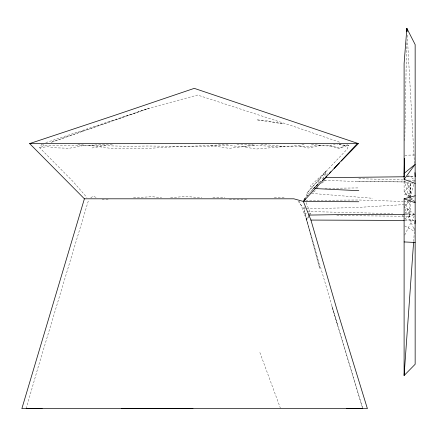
<?xml version="1.0" encoding="UTF-8"?>
<svg xmlns="http://www.w3.org/2000/svg" width="437" height="437" viewBox="0 0 437 437"><rect width="100%" height="100%" fill="white"/><g stroke="black" fill="none" stroke-linecap="round" stroke-linejoin="round"><path stroke-width="0.33" stroke-dasharray="2.19 1.64" d="M404.777 140.648L406.628 41.28M336.823 215.599L402.029 216.206L409.431 216.752L409.824 202.113M409.835 201.43L409.901 198.032M409.911 197.349L410.649 183.556L405.744 181.95L355.68 181.464M325.745 175.226L326.018 171.397L346.983 149.339L348.671 145.346L345.465 144.243M413.648 241.514L414.615 227.912M298.149 201.238L303.928 208.793L319.747 268.624L306.654 220.122L303.928 208.793L304.299 206.821M306.282 196.328L306.9 193.045L326.018 171.397L322.61 179.328M409.305 196.666L410.731 189.134L410.649 183.556L407.284 183.305L409.988 193.269L403.138 195.246M26.165 408.65L37.986 367.659L88.716 199.583M410.01 197.546L414.008 184.288M410.731 200.463L410.731 206.466L409.431 216.752L406.383 204.445L408.404 199.059M308.609 215.78L306.654 220.122L337.44 324.549L362.748 408.65L331.918 306.315L337.44 324.549M316.508 185.911L319.988 178.788L326.018 171.397L310.221 186.047L315.061 189.374M404.7 235.068L414.555 215.392M41.957 143.91L39.729 147.782L73.225 181.726L86.947 197.546M308.795 216.708L306.654 220.122L299.279 200.61M316.874 189.008L318.349 186.796M311.089 191.597L313.537 188.489L320.671 181.164M319.988 178.788L306.9 193.045L310.98 193.373M413.309 182.224L404.105 191.903L408.781 197.748M413.768 181.743L415.15 180.29M402.029 216.206L402.936 215.266M404.738 213.393L409.709 208.231M322.572 179.214L324.478 177.264M326.379 175.308L328.761 172.866M305.354 197.972L303.458 199.911L313.537 188.489L320.763 181.246M307.244 196.027L308.194 195.055M404.586 206.28L410.348 200.556M410.829 200.075L413.708 197.213M315.509 186.725L313.537 188.489L315.061 187.129M316.006 186.282L317.978 184.523M317.093 185.321L318.109 184.414M90.787 197.928L92.862 196.268L97.211 197.677M321.687 183.261L325.379 180.334L359.017 181.59L405.744 181.95L410.731 189.134L410.731 195.798M309.314 214.835L310.581 213.868L306.015 202.276M311.483 144.237L320.758 145.417L329.744 145.581L338.282 148.525L346.006 146.045L347.355 145.029L348.671 145.346L345.52 145.346L336.938 144.188M313.509 192.045L316.137 190.111M112.276 144.199L88.924 145.242L44.126 145.324L39.729 147.782L47.278 146.663L56.231 147.826L69.117 148.301L85.024 145.259L127.555 146.297L147.87 146.013L205.428 146.674L223.52 145.122L243.715 146.805L255.989 149.039L284.329 146.553L306.572 146.603L318.436 145.455L334.365 146.297L339.587 148.187L345.52 145.346M323.631 181.208L325.379 180.334M404.717 218.604L414.538 214.458M45.836 142.62L149.197 108.201L197.6 95.058L294.784 126.763L340.33 142.467M329.744 145.581L335.206 144.177M236.936 144.205C259.704 145.008 283.029 148.902 305.529 144.194M243.715 146.805L254.924 144.265M320.758 145.417L308.205 148.017L298.946 145.729M92.01 147.974L106.033 145.537M254.476 145.374L229.13 148.34L210.585 145.472L171.528 146.925L141.604 148.815L109.387 148.17L88.924 145.242M170.594 197.726L185.097 196.448L201.73 197.743M246.801 199.381L240.137 199.889L229.294 199.392M210.585 145.472L228.835 144.215M108.103 199.376L103.422 199.693L102.182 199.288M404.34 204.571L355.319 207.597L305.955 208.744M405.023 204.527L406.383 204.445M133.514 197.753L152.278 196.699L161.597 197.726M274.294 197.737L281.745 197.475L284.427 197.764M404.755 155.25L414.5 154.971M303.928 208.793L305.277 208.76M212.868 197.743L224.935 197.721M325.024 188.342L358.81 187.915M305.709 200.375L358.81 199.993L402.93 201.435M407.005 176.761L413.79 176.728M406.705 176.717L413.85 176.717M404.968 220.428L413.79 220.428M404.968 214.633L414.473 214.687M307.14 211.508L392.748 213.595M404.968 213.922L414.473 214.185M358.81 178.684L403.613 179.962M408.36 180.093L414.473 180.268M403.613 201.457L409.72 201.654M311.663 193.427L372.865 198.3M304.218 213.267L306.763 213.507M309.309 213.748L310.581 213.868M260.916 144.215L284.329 146.553M77.89 144.237L85.024 145.259M404.755 218.953L413.85 220.243M338.948 144.21L346.006 146.045M414.598 201.528L409.627 198.808L404.105 180.497M404.689 225.924L414.571 231.37M42.498 144.265L44.126 145.324M414.598 214.294L404.105 206.761L414.598 230.446M408.524 175.488L414.598 179.891M415.15 201.834L404.105 191.903L404.105 180.405M259.878 352.539L280.336 408.016M407.246 35.157L414.429 163.788M410.731 196.464L410.731 199.796M82.954 131.133L50.774 142.478L149.197 108.201L82.954 131.133M267.602 120.945L256.661 119.804L283.094 123.846L267.602 120.945"/><path stroke-width="0.66" d="M404.105 176.717L404.449 158.341M406.803 31.754L406.869 28.35L415.15 44.601L415.15 364.267L404.105 375.52L404.105 198.808L415.15 195.781M404.105 375.52L413.599 242.196M414.91 223.831L415.15 220.428M84.396 198.808L21.85 408.65L367.397 408.65L336.845 309.254L310.931 220.068L303.354 201.441L293.85 198.808L84.396 198.808L29.64 143.587L112.817 115.974L194.263 88.361L358.351 143.587L341.313 161.067M415.15 183.414L404.105 179.361L415.15 164.323L404.105 173.391M358.81 201.757L303.354 201.441L305.392 198.851M303.354 201.441L357.302 143.587M325.702 177.089L326.647 176.116M329.487 173.205L330.902 171.746M334.218 168.349L339.423 163.006M322.424 180.557L325.734 177.635L404.291 176.772M308.669 215.075L358.81 214.354L404.291 214.627M121.355 408.65L192.952 408.65M29.64 143.587L358.351 143.587M404.291 220.428L310.931 220.068M42.149 408.644L26.165 408.65M346.71 408.644L362.748 408.65M314.886 188.555L358.81 190.69M404.105 241.934L415.15 242.475M404.105 198.808L415.15 202.735M407.055 31.754L406.869 28.35L404.105 63.512L404.105 179.361M414.921 172.637L415.15 176.717"/></g></svg>
